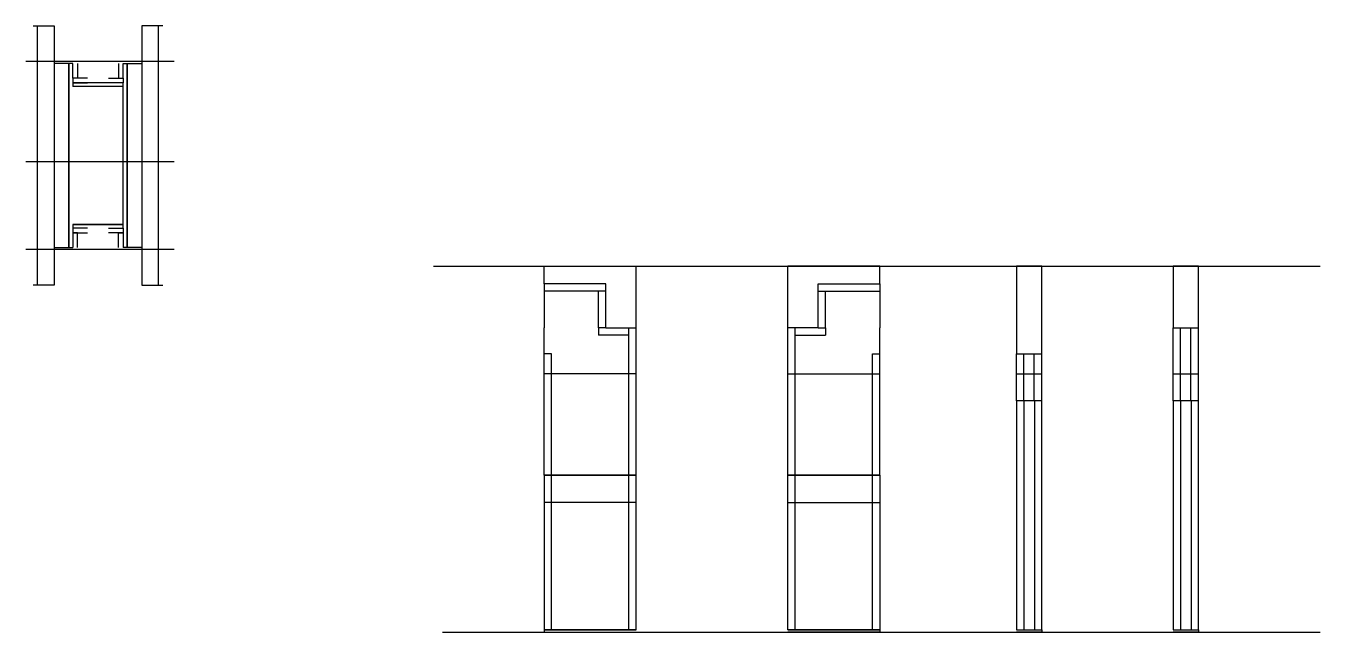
# Model space of a CAD drawing. Header units: metres. Extents: x 7723 to 8962, y 7800 to 8379.
import ezdxf

# ---------------------------------------------------------------- set-up
doc = ezdxf.new("R2010")
doc.units = ezdxf.units.M
for name, color, linetype in [('CHAPA', 7, 'Continuous'), ('COTA', 7, 'Continuous'), ('Hachura', 7, 'Continuous'), ('Madeira', 7, 'Continuous'), ('Nível', 7, 'Continuous'), ('Painéis', 7, 'Continuous'), ('Perfil Metálico', 7, 'Continuous'), ('SARR_2.2x7', 7, 'Continuous'), ('SARRAFO', 7, 'Continuous')]:
    doc.layers.add(name, color=color, linetype=linetype)

msp = doc.modelspace()

# ---------------------------------------------------------------- linework, layer by layer
at = {"layer": 'CHAPA', "color": 7, "lineweight": 25}
for points in [[(7768, 8343.3), (7764, 8343.3), (7764, 8167.3), (7768, 8167.3)], [(7768, 8343.3), (7764, 8343.3), (7764, 8167.3), (7768, 8167.3)], [(7816, 8343.3), (7820, 8343.3), (7820, 8167.3), (7816, 8167.3)], [(7816, 8343.3), (7820, 8343.3), (7820, 8167.3), (7816, 8167.3)], [(7816, 8321.3), (7816, 8324.9), (7768, 8324.9), (7768, 8321.3)], [(7816, 8321.3), (7816, 8324.9), (7768, 8324.9), (7768, 8321.3)], [(7816, 8185.7), (7816, 8189.3), (7768, 8189.3), (7768, 8185.7)], [(7816, 8185.7), (7816, 8189.3), (7768, 8189.3), (7768, 8185.7)]]:
    msp.add_lwpolyline(points, dxfattribs=at)
at = {"layer": 'COTA', "color": 7, "lineweight": 25}
for p, q in [((8219.2, 8132.6), (8219.2, 8149.6)), ((8219.2, 8149.6), (8307.2, 8149.6)), ((8307.2, 8090.6), (8307.2, 8149.6)), ((8452.4, 8090.6), (8452.4, 8149.6)), ((8540.4, 8149.6), (8452.4, 8149.6)), ((8540.4, 8132.6), (8540.4, 8149.6))]:
    msp.add_line(p, q, dxfattribs=at)
for points in [[(8695.2, 8065.6), (8695.2, 8149.6), (8671.2, 8149.6), (8671.2, 8065.6)], [(8845.2, 8090.6), (8845.2, 8149.6), (8821.2, 8149.6), (8821.2, 8090.6)]]:
    msp.add_lwpolyline(points, dxfattribs=at)
at = {"layer": 'Hachura', "color": 7, "lineweight": 25}
for p, q in [((7864.8, 8345.3), (7723, 8345.3)), ((7864.8, 8249.3), (7723, 8249.3)), ((7864.8, 8165.3), (7723, 8165.3))]:
    msp.add_line(p, q, dxfattribs=at)
at = {"layer": 'Madeira', "color": 7, "lineweight": 25}
for points in [[(7750, 8167.3), (7764, 8167.3), (7764, 8343.3), (7750, 8343.3)], [(7834, 8167.3), (7820, 8167.3), (7820, 8343.3), (7834, 8343.3)]]:
    msp.add_lwpolyline(points, dxfattribs=at)
at = {"layer": 'Nível', "color": 7, "lineweight": 25}
for p, q in [((8113, 8149.6), (8961.7, 8149.6)), ((8121.8, 7799.6), (8961.7, 7799.6))]:
    msp.add_line(p, q, dxfattribs=at)
at = {"layer": 'Painéis', "color": 7, "lineweight": 25}
for p, q in [((8219.2, 8132.6), (8219.2, 8090.6)), ((8278.2, 8132.6), (8219.2, 8132.6)), ((8278.2, 8090.6), (8278.2, 8132.6)), ((8481.4, 8132.6), (8540.4, 8132.6)), ((8481.4, 8090.6), (8481.4, 8132.6)), ((8540.4, 8132.6), (8540.4, 8090.6)), ((8219.2, 7949.6), (8219.2, 8090.6)), ((8278.2, 8090.6), (8307.2, 8090.6)), ((8307.2, 7949.6), (8307.2, 8090.6)), ((8481.4, 8090.6), (8452.4, 8090.6)), ((8452.4, 7949.6), (8452.4, 8090.6)), ((8540.4, 7949.6), (8540.4, 8090.6)), ((8821.2, 8090.6), (8845.2, 8090.6)), ((8821.2, 8046.6), (8821.2, 8090.6)), ((8845.2, 8046.6), (8845.2, 8090.6)), ((8671.2, 8065.6), (8695.2, 8065.6)), ((8671.2, 8046.6), (8671.2, 8065.6)), ((8695.2, 8046.6), (8695.2, 8065.6)), ((8307.2, 8046.6), (8219.2, 8046.6)), ((8452.4, 8046.6), (8540.4, 8046.6)), ((8671.2, 8046.6), (8695.2, 8046.6)), ((8671.2, 8020.6), (8671.2, 8046.6)), ((8695.2, 8020.6), (8695.2, 8046.6)), ((8821.2, 8046.6), (8845.2, 8046.6)), ((8821.2, 8020.6), (8821.2, 8046.6)), ((8845.2, 8020.6), (8845.2, 8046.6)), ((8671.2, 8020.6), (8671.2, 7801.6)), ((8695.2, 8020.6), (8671.2, 8020.6)), ((8695.2, 8020.6), (8671.2, 8020.6)), ((8695.2, 7801.6), (8695.2, 8020.6)), ((8821.2, 8020.6), (8821.2, 7801.6)), ((8845.2, 8020.6), (8821.2, 8020.6)), ((8845.2, 8020.6), (8821.2, 8020.6)), ((8845.2, 7801.6), (8845.2, 8020.6)), ((8219.2, 7949.6), (8307.2, 7949.6)), ((8219.2, 7949.6), (8219.2, 7923.6)), ((8307.2, 7949.6), (8219.2, 7949.6)), ((8219.2, 7949.6), (8307.2, 7949.6)), ((8307.2, 7949.6), (8278.2, 7949.6)), ((8307.2, 7923.6), (8307.2, 7949.6)), ((8307.2, 7949.6), (8307.2, 7949.6)), ((8452.4, 7923.6), (8452.4, 7949.6)), ((8452.4, 7949.6), (8452.4, 7949.6)), ((8540.4, 7949.6), (8452.4, 7949.6)), ((8452.4, 7949.6), (8540.4, 7949.6)), ((8452.4, 7949.6), (8481.4, 7949.6)), ((8540.4, 7949.6), (8452.4, 7949.6)), ((8540.4, 7949.6), (8540.4, 7923.6)), ((8219.2, 7923.6), (8219.2, 7801.6)), ((8307.2, 7923.6), (8219.2, 7923.6)), ((8307.2, 7801.6), (8307.2, 7923.6)), ((8452.4, 7801.6), (8452.4, 7923.6)), ((8452.4, 7923.6), (8540.4, 7923.6)), ((8540.4, 7923.6), (8540.4, 7801.6)), ((8219.2, 7801.6), (8307.2, 7801.6)), ((8540.4, 7801.6), (8452.4, 7801.6)), ((8671.2, 7801.6), (8695.2, 7801.6)), ((8821.2, 7801.6), (8845.2, 7801.6))]:
    msp.add_line(p, q, dxfattribs=at)
for points in [[(7768, 8189.3), (7816, 8189.3), (7816, 8321.3), (7768, 8321.3)], [(8307.2, 7801.6), (8219.2, 7801.6), (8219.2, 7799.6), (8307.2, 7799.6)], [(8452.4, 7801.6), (8540.4, 7801.6), (8540.4, 7799.6), (8452.4, 7799.6)], [(8671.2, 7801.6), (8695.2, 7801.6), (8695.2, 7799.6), (8671.2, 7799.6)], [(8821.2, 7801.6), (8845.2, 7801.6), (8845.2, 7799.6), (8821.2, 7799.6)]]:
    msp.add_lwpolyline(points, dxfattribs=at)
at = {"layer": 'Perfil Metálico', "color": 7, "lineweight": 25}
for points in [[(7730, 8379.3), (7750, 8379.3), (7750, 8131.3), (7730, 8131.3)], [(7746, 8131.3), (7734, 8131.3), (7734, 8379.3), (7746, 8379.3)], [(7854, 8379.3), (7834, 8379.3), (7834, 8131.3), (7854, 8131.3)], [(7838, 8131.3), (7850, 8131.3), (7850, 8379.3), (7838, 8379.3)]]:
    msp.add_lwpolyline(points, dxfattribs=at)
at = {"layer": 'SARR_2.2x7', "color": 7, "lineweight": 25}
for p, q in [((8278.2, 8125.6), (8219.2, 8125.6)), ((8271.2, 8090.6), (8271.2, 8125.6)), ((8481.4, 8125.6), (8540.4, 8125.6)), ((8488.4, 8090.6), (8488.4, 8125.6)), ((8278.2, 8090.6), (8271.2, 8090.6)), ((8271.2, 8090.6), (8271.2, 8083.6)), ((8300.2, 8090.6), (8300.2, 8090.6)), ((8300.2, 7949.6), (8300.2, 8090.6)), ((8459.4, 8090.6), (8459.4, 8090.6)), ((8459.4, 7949.6), (8459.4, 8090.6)), ((8481.4, 8090.6), (8488.4, 8090.6)), ((8488.4, 8090.6), (8488.4, 8083.6)), ((8828.2, 8046.6), (8828.2, 8090.6)), ((8838.1, 8046.6), (8838.1, 8090.6)), ((8300.2, 8083.6), (8271.2, 8083.6)), ((8459.4, 8083.6), (8488.4, 8083.6)), ((8226.2, 8065.6), (8219.2, 8065.6)), ((8226.2, 7949.6), (8226.2, 8065.6)), ((8533.4, 7949.6), (8533.4, 8065.6)), ((8533.4, 8065.6), (8540.4, 8065.6)), ((8678.2, 8046.6), (8678.2, 8065.6)), ((8688.1, 8046.6), (8688.1, 8065.6)), ((8678.2, 8020.6), (8678.2, 8046.6)), ((8688.1, 8020.6), (8688.1, 8046.6)), ((8828.2, 8020.6), (8828.2, 8046.6)), ((8838.1, 8020.6), (8838.1, 8046.6)), ((8678.2, 8020.6), (8678.2, 7801.6)), ((8688.2, 8020.6), (8688.2, 7801.6)), ((8828.2, 8020.6), (8828.2, 7801.6)), ((8838.2, 8020.6), (8838.2, 7801.6)), ((8226.2, 7949.6), (8219.2, 7949.6)), ((8226.2, 7923.6), (8226.2, 7949.6)), ((8226.2, 7949.6), (8226.2, 7949.6)), ((8300.2, 7923.6), (8300.2, 7949.6)), ((8459.4, 7923.6), (8459.4, 7949.6)), ((8533.4, 7923.6), (8533.4, 7949.6)), ((8533.4, 7949.6), (8533.4, 7949.6)), ((8533.4, 7949.6), (8540.4, 7949.6)), ((8226.2, 7801.6), (8226.2, 7923.6)), ((8300.2, 7801.6), (8300.2, 7923.6)), ((8459.4, 7801.6), (8459.4, 7923.6)), ((8533.4, 7801.6), (8533.4, 7923.6)), ((8226.2, 7801.6), (8226.2, 7801.6)), ((8300.2, 7801.6), (8300.2, 7801.6)), ((8459.4, 7801.6), (8459.4, 7801.6)), ((8533.4, 7801.6), (8533.4, 7801.6))]:
    msp.add_line(p, q, dxfattribs=at)
at = {"layer": 'SARRAFO', "color": 7, "lineweight": 25}
for points in [[(7772.4, 8343.3), (7772.4, 8329.3), (7768, 8329.3), (7768, 8343.3)], [(7811.6, 8343.3), (7811.6, 8329.3), (7816, 8329.3), (7816, 8343.3)], [(7782, 8329.3), (7768, 8329.3), (7768, 8324.9), (7782, 8324.9)], [(7802, 8329.3), (7816, 8329.3), (7816, 8324.9), (7802, 8324.9)], [(7782, 8185.7), (7768, 8185.7), (7768, 8181.3), (7782, 8181.3)], [(7772.4, 8167.3), (7772.4, 8181.3), (7768, 8181.3), (7768, 8167.3)], [(7802, 8185.7), (7816, 8185.7), (7816, 8181.3), (7802, 8181.3)], [(7811.6, 8167.3), (7811.6, 8181.3), (7816, 8181.3), (7816, 8167.3)]]:
    msp.add_lwpolyline(points, dxfattribs=at)

doc.saveas('drawing.dxf')
